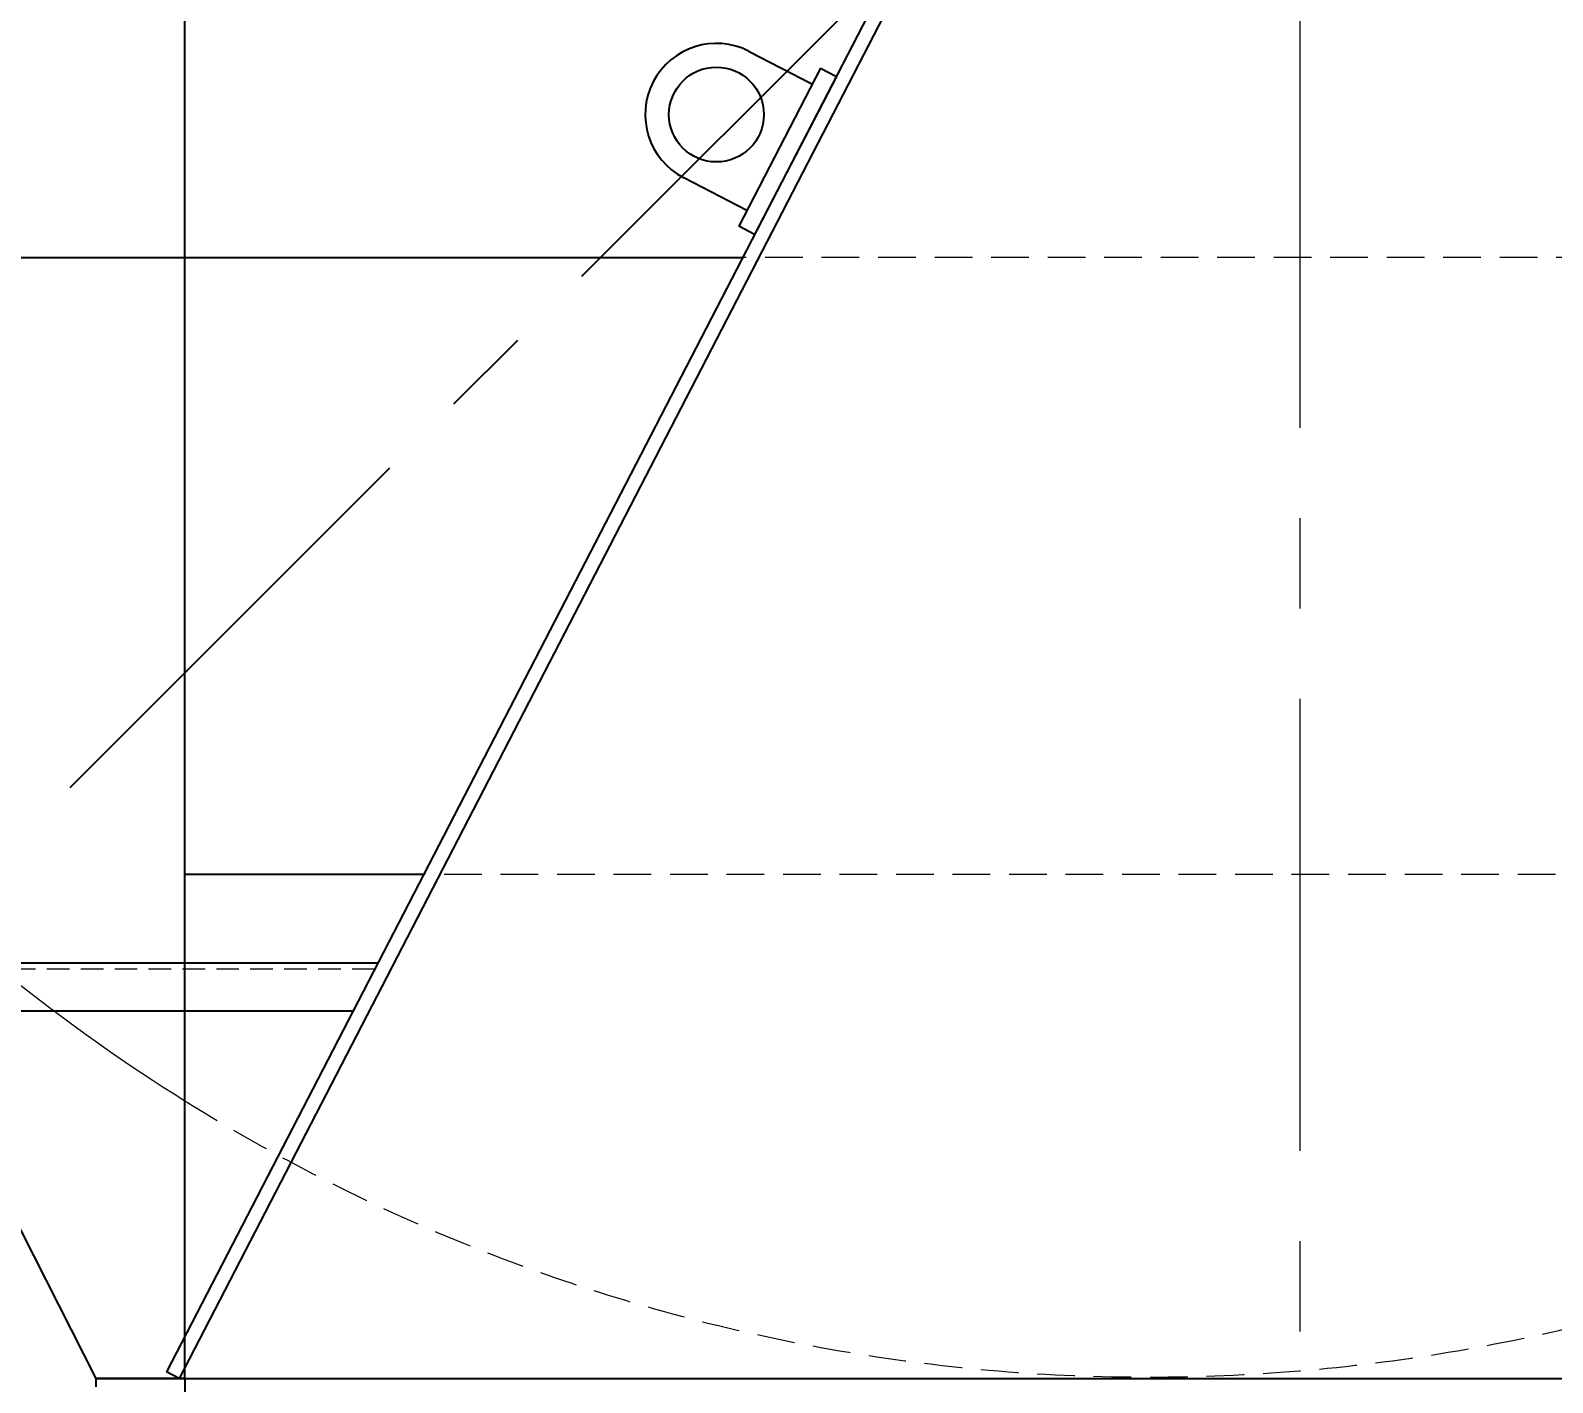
# Model space of a CAD drawing. Header units: inches. Extents: x 707 to 13003, y 909 to 9309.
# Drawn here: x 7180 to 8463, y 1895 to 3035 of the extents above; entities that cross this region are included whole.
import ezdxf

# ---------------------------------------------------------------- set-up
doc = ezdxf.new("R2010")
doc.units = ezdxf.units.IN
doc.header["$MEASUREMENT"] = 0
doc.linetypes.add('CENTER', pattern=[50.8, 31.75, -6.35, 6.35, -6.35])
doc.linetypes.add('HIDDEN', pattern=[9.525, 6.35, -3.175])
for name, color, linetype, lineweight in [('CEN', 1, 'CENTER', 15), ('DIM', 3, 'Continuous', 18), ('HIDDEN', 6, 'HIDDEN', 18)]:
    doc.layers.add(name, color=color, linetype=linetype, lineweight=lineweight)
doc.layers.add('中心線', color=1, linetype='CENTER')
doc.styles.get("Standard").update_dxf_attribs({"font": 'Arial.ttf'})
doc.dimstyles.new('ISO-25', dxfattribs={"dimscale": 5, "dimtxt": 15, "dimasz": 12, "dimexe": 3, "dimexo": 3, "dimgap": 4, "dimtad": 1, "dimdsep": 46, "dimtxsty": 'Standard', "dimblk": 'OPEN30', "dimcen": 4, "dimclrd": 3, "dimclre": 3, "dimclrt": 3, "dimadec": 0, "dimazin": 0, "dimtfac": 1, "dimtmove": 0, "dimatfit": 3, "dimldrblk": 'OPEN30', "dimfxl": 1, "dimarcsym": 0})

# ---------------------------------------------------------------- blocks, each defined once
blk = doc.blocks.new('_Open30')
at = {"color": 0, "linetype": 'ByBlock', "lineweight": -2}
for p, q in [((-1, 0.268), (0, 0)), ((0, 0), (-1, -0.268)), ((0, 0), (-1, 0))]:
    blk.add_line(p, q, dxfattribs=at)
blk = doc.blocks.new('*D202')
at = {"color": 3, "lineweight": -2, "transparency": 16777216}
for p, q in [((6244.3, 3433.7), (6152.5, 3433.7)), ((6167.5, 3373.7), (6167.5, 1778.7)), ((7220.2, 1718.7), (6152.5, 1718.7))]:
    blk.add_line(p, q, dxfattribs=at)
at = {"layer": 'Defpoints', "color": 0, "transparency": 16777216}
for p in [(6259.3, 3433.7), (6167.5, 1718.7), (7235.2, 1718.7)]:
    blk.add_point(p, dxfattribs=at)
at = {"color": 3, "lineweight": -2, "transparency": 16777216, "xscale": 60, "yscale": 60, "zscale": 60}
for p, rotation in [((6167.5, 3433.7), 90), ((6167.5, 1718.7), 270)]:
    blk.add_blockref('_Open30', p, dxfattribs=dict(at, rotation=rotation))
at = {"color": 3, "transparency": 16777216, "insert": (6109.2, 2576.2), "char_height": 75, "attachment_point": 5, "rotation": 90}
blk.add_mtext('1715', dxfattribs=at)
blk = doc.blocks.new('*D204')
at = {"color": 3, "lineweight": -2, "transparency": 16777216}
for p, q in [((8340, 4606.7), (5894.1, 4606.7)), ((5909.1, 4546.7), (5909.1, 1416.7)), ((7100.2, 1356.7), (5894.1, 1356.7))]:
    blk.add_line(p, q, dxfattribs=at)
at = {"layer": 'Defpoints', "color": 0, "transparency": 16777216}
for p in [(8355, 4606.7), (5909.1, 1356.7), (7115.2, 1356.7)]:
    blk.add_point(p, dxfattribs=at)
at = {"color": 3, "lineweight": -2, "transparency": 16777216, "xscale": 60, "yscale": 60, "zscale": 60}
for p, rotation in [((5909.1, 4606.7), 90), ((5909.1, 1356.7), 270)]:
    blk.add_blockref('_Open30', p, dxfattribs=dict(at, rotation=rotation))
at = {"color": 3, "transparency": 16777216, "insert": (5840, 2971.7), "char_height": 75, "attachment_point": 5, "rotation": 90}
blk.add_mtext('~(3250)~', dxfattribs=at)

msp = doc.modelspace()

# ---------------------------------------------------------------- linework, layer by layer
for p, q in [((7310.239, 1898.69), (7310.239, 4107.308)), ((7997.826, 3264.69), (7294.579, 1904.2)), ((8011.334, 3264.69), (7305.239, 1898.69)), ((7785.69, 3017.628), (7838.991, 2990.077)), ((7845.879, 3003.402), (7777, 2870.151)), ((7845.879, 3003.402), (7859.204, 2996.514)), ((7859.204, 2996.514), (7790.325, 2863.263)), ((7783.888, 2883.476), (7730.588, 2911.027)), ((7790.325, 2863.263), (7777, 2870.151)), ((6543.556, 2843.69), (7780.208, 2843.69)), ((7511.416, 2323.69), (7310.239, 2323.69)), ((7472.648, 2248.69), (7072.648, 2248.69)), ((7072.648, 2208.69), (7451.972, 2208.69)), ((7077.648, 2208.69), (7235.239, 1898.69)), ((7235.239, 1898.69), (9265.239, 1898.69)), ((7235.239, 1898.69), (7235.239, 1891.69)), ((7310.239, 1898.69), (7235.239, 1898.69)), ((7305.239, 1898.69), (7294.579, 1904.2))]:
    msp.add_line(p, q)
at = {"ltscale": 7}
msp.add_line((7310.239, 1898.69), (7310.239, 1718.69), dxfattribs=at)
msp.add_circle((7758.139, 2964.328), 40)
msp.add_arc((7758.139, 2964.328), 60, 62.66523, 242.66523)
at = {"layer": 'CEN', "ltscale": 12}
msp.add_line((8250.239, 1481.019), (8250.239, 4691.255), dxfattribs=at)
at = {"layer": 'DIM', "color": 7, "linetype": 'Continuous'}
msp.add_arc((8122.739, 3433.69), 1533.844, 225, 238.013804, dxfattribs=at)
at = {"layer": 'HIDDEN', "ltscale": 5}
for p, q in [((8735.825, 2843.69), (7780.208, 2843.69)), ((8989.061, 2323.69), (7511.416, 2323.69))]:
    msp.add_line(p, q, dxfattribs=at)
at = {"layer": 'HIDDEN', "ltscale": 3}
msp.add_line((7470.063, 2243.69), (7082.648, 2243.69), dxfattribs=at)
at = {"layer": 'HIDDEN', "ltscale": 5}
msp.add_arc((8122.739, 3433.69), 1533.844, 238.013804, 315, dxfattribs=at)
at = {"layer": '中心線', "ltscale": 12}
msp.add_line((9206.905, 4390.356), (7011.155, 2194.606), dxfattribs=at)

# ---------------------------------------------------------------- dimensions: what is measured, and where the dimension line sits
dim = msp.add_linear_dim(base=(5909.148, 1356.69), p1=(8355.049, 4606.69), p2=(7115.239, 1356.69), angle=90, text='~(<>)~', dimstyle='ISO-25')
dim.commit()
dim.dimension.update_dxf_attribs({"geometry": '*D204', "text_midpoint": (5909.148, 2971.69), "dimtype": 160})
dim = msp.add_linear_dim(base=(6167.472, 1718.69), p1=(6259.313, 3433.69), p2=(7235.239, 1718.69), angle=90, dimstyle='ISO-25')
dim.commit()
dim.dimension.update_dxf_attribs({"geometry": '*D202', "text_midpoint": (6109.179, 2576.19)})

doc.saveas('drawing.dxf')
